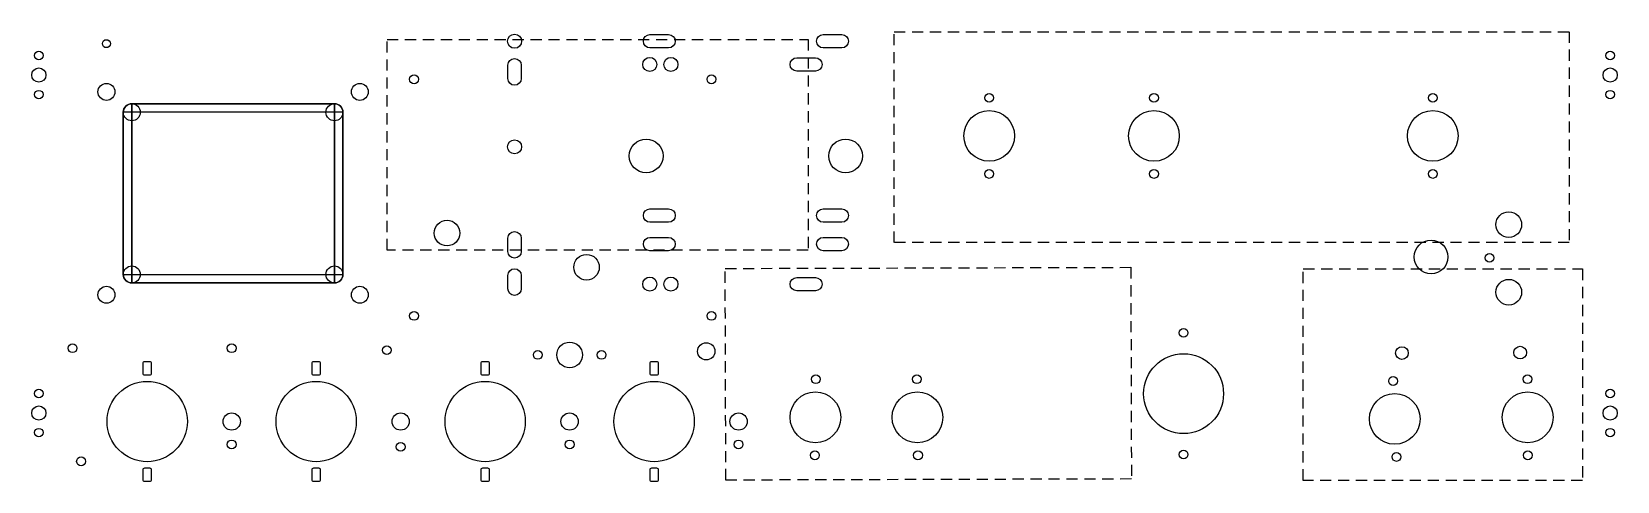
# Model space of a CAD drawing. Header units: inches. Extents: x 0.1 to 23.6, y 0.5 to 7.2.
import ezdxf

# ---------------------------------------------------------------- set-up
doc = ezdxf.new("R2010")
doc.units = ezdxf.units.IN
doc.header["$MEASUREMENT"] = 0
doc.linetypes.add('DASHED', pattern=[0.2067, 0.1654, -0.0413])

msp = doc.modelspace()

# ---------------------------------------------------------------- linework, layer by layer
at = {"color": 2, "linetype": 'DASHED', "lineweight": 25, "true_color": 0xffff00}
for p, q in [((5.402, 3.937), (5.402, 7.051)), ((5.402, 7.051), (11.633, 7.051)), ((11.633, 7.051), (11.633, 3.937)), ((12.905, 4.046), (12.905, 7.166)), ((12.905, 7.166), (22.894, 7.166)), ((22.894, 7.166), (22.894, 4.046)), ((22.894, 4.046), (12.905, 4.046)), ((11.633, 3.937), (5.402, 3.937)), ((10.406, 3.664), (16.407, 3.681)), ((10.415, 0.533), (10.406, 3.664)), ((16.407, 3.681), (16.416, 0.55)), ((18.959, 0.529), (18.959, 3.657)), ((18.959, 3.657), (23.089, 3.657)), ((23.089, 3.657), (23.089, 0.529)), ((16.416, 0.55), (10.415, 0.533)), ((23.089, 0.529), (18.959, 0.529))]:
    msp.add_line(p, q, dxfattribs=at)
at = {"flags": 128}
for points in [[(9.569, 6.927), (9.293, 6.927, -1), (9.293, 7.123), (9.569, 7.123, -1)], [(12.131, 6.927), (11.856, 6.927, -1), (11.856, 7.123), (12.131, 7.123, -1)], [(7.388, 6.67), (7.388, 6.473, -1), (7.191, 6.473), (7.191, 6.67, -1)], [(11.74, 6.583), (11.464, 6.583, -1), (11.464, 6.78), (11.74, 6.78, -1)], [(9.569, 4.348), (9.293, 4.348, -1), (9.293, 4.545), (9.569, 4.545, -1)], [(12.131, 4.348), (11.856, 4.348, -1), (11.856, 4.545), (12.131, 4.545, -1)], [(7.388, 4.112), (7.388, 3.916, -1), (7.191, 3.916), (7.191, 4.112, -1)], [(9.569, 3.927), (9.293, 3.927, -1), (9.293, 4.123), (9.569, 4.123, -1)], [(12.131, 3.927), (11.856, 3.927, -1), (11.856, 4.123), (12.131, 4.123, -1)], [(7.388, 3.561), (7.388, 3.364, -1), (7.191, 3.364), (7.191, 3.561, -1)], [(11.74, 3.333), (11.464, 3.333, -1), (11.464, 3.53), (11.74, 3.53, -1)], [(1.919, 2.114), (1.919, 2.26, 0.414214), (1.896, 2.284), (1.813, 2.284, 0.414214), (1.789, 2.26), (1.789, 2.114, 0.414214), (1.813, 2.091), (1.896, 2.091, 0.414214)], [(4.419, 2.114), (4.419, 2.26, 0.414214), (4.396, 2.284), (4.313, 2.284, 0.414214), (4.289, 2.26), (4.289, 2.114, 0.414214), (4.313, 2.091), (4.396, 2.091, 0.414214)], [(6.919, 2.114), (6.919, 2.26, 0.414214), (6.896, 2.284), (6.813, 2.284, 0.414214), (6.789, 2.26), (6.789, 2.114, 0.414214), (6.813, 2.091), (6.896, 2.091, 0.414214)], [(9.419, 2.114), (9.419, 2.26, 0.414214), (9.396, 2.284), (9.313, 2.284, 0.414214), (9.289, 2.26), (9.289, 2.114, 0.414214), (9.313, 2.091), (9.396, 2.091, 0.414214)], [(1.919, 0.54), (1.919, 0.686, 0.414214), (1.896, 0.709), (1.813, 0.709, 0.414214), (1.789, 0.686), (1.789, 0.54, 0.414214), (1.813, 0.516), (1.896, 0.516, 0.414214)], [(4.419, 0.54), (4.419, 0.686, 0.414214), (4.396, 0.709), (4.313, 0.709, 0.414214), (4.289, 0.686), (4.289, 0.54, 0.414214), (4.313, 0.516), (4.396, 0.516, 0.414214)], [(6.919, 0.54), (6.919, 0.686, 0.414214), (6.896, 0.709), (6.813, 0.709, 0.414214), (6.789, 0.686), (6.789, 0.54, 0.414214), (6.813, 0.516), (6.896, 0.516, 0.414214)], [(9.419, 0.54), (9.419, 0.686, 0.414214), (9.396, 0.709), (9.313, 0.709, 0.414214), (9.289, 0.686), (9.289, 0.54, 0.414214), (9.313, 0.516), (9.396, 0.516, 0.414214)]]:
    msp.add_lwpolyline(points, format="xyb", close=True, dxfattribs=at)
for points in [[(4.624, 3.45), (1.626, 3.45, -0.414214), (1.5, 3.576), (1.5, 5.974, -0.414214), (1.626, 6.1)], [(1.626, 6.1, 0.414214), (1.5, 5.974), (1.5, 3.576, 0.414214), (1.626, 3.45), (4.624, 3.45)], [(1.626, 6.1), (4.624, 6.1, -0.414214), (4.75, 5.974), (4.75, 3.576, -0.414214), (4.624, 3.45)], [(4.624, 3.45, 0.414214), (4.75, 3.576), (4.75, 5.974, 0.414214), (4.624, 6.1), (1.626, 6.1)]]:
    msp.add_lwpolyline(points, format="xyb", dxfattribs=at)
for points in [[(4.624, 3.45), (1.626, 3.45), (1.626, 6.1)], [(1.626, 6.1), (4.624, 6.1), (4.624, 3.45)]]:
    msp.add_lwpolyline(points)
for points in [[(1.626, 6.1), (1.626, 3.45), (4.624, 3.45), (4.624, 6.1)], [(1.5, 3.576), (4.75, 3.576), (4.75, 5.974), (1.5, 5.974)]]:
    msp.add_lwpolyline(points, close=True)
for centre, radius in [((1.25, 6.989), 0.0591), ((7.29, 7.025), 0.104), ((0.25, 6.814), 0.0625), ((23.5, 6.814), 0.0625), ((0.25, 6.525), 0.105), ((9.29, 6.682), 0.104), ((9.602, 6.682), 0.104), ((23.5, 6.525), 0.105), ((1.25, 6.275), 0.125), ((5, 6.275), 0.125), ((5.802, 6.462), 0.065), ((10.202, 6.462), 0.065), ((0.25, 6.236), 0.0625), ((1.626, 5.974), 0.126), ((4.624, 5.974), 0.126), ((14.312, 6.187), 0.065), ((16.75, 6.187), 0.065), ((20.875, 6.187), 0.065), ((23.5, 6.236), 0.0625), ((14.312, 5.625), 0.375), ((16.75, 5.625), 0.375), ((20.875, 5.625), 0.375), ((7.29, 5.463), 0.104), ((9.237, 5.328), 0.25), ((12.187, 5.328), 0.25), ((14.312, 5.062), 0.065), ((16.75, 5.062), 0.065), ((20.875, 5.062), 0.065), ((22, 4.312), 0.19), ((6.29, 4.187), 0.189), ((20.85, 3.834), 0.25), ((8.354, 3.682), 0.189), ((21.715, 3.821), 0.065), ((1.626, 3.576), 0.126), ((4.624, 3.576), 0.126), ((9.29, 3.432), 0.104), ((9.602, 3.432), 0.104), ((1.25, 3.275), 0.125), ((5, 3.275), 0.125), ((22, 3.313), 0.19), ((5.802, 2.962), 0.065), ((10.202, 2.962), 0.065), ((17.188, 2.712), 0.065), ((0.75, 2.484), 0.065), ((3.104, 2.484), 0.065), ((5.4, 2.455), 0.065), ((7.632, 2.385), 0.065), ((8.104, 2.385), 0.19), ((8.577, 2.385), 0.065), ((10.125, 2.438), 0.128), ((17.188, 1.812), 0.591), ((20.418, 2.413), 0.0938), ((22.168, 2.419), 0.0938), ((1.854, 1.4), 0.594), ((4.354, 1.4), 0.594), ((6.854, 1.4), 0.594), ((9.354, 1.4), 0.594), ((11.747, 2.025), 0.065), ((13.242, 2.025), 0.065), ((20.288, 1.999), 0.065), ((22.276, 2.025), 0.065), ((0.25, 1.814), 0.0625), ((11.74, 1.462), 0.375), ((13.25, 1.462), 0.375), ((20.312, 1.438), 0.375), ((22.279, 1.462), 0.375), ((23.5, 1.814), 0.0625), ((0.25, 1.525), 0.105), ((3.104, 1.4), 0.128), ((5.604, 1.4), 0.128), ((8.104, 1.4), 0.128), ((10.604, 1.4), 0.128), ((23.5, 1.525), 0.105), ((0.25, 1.236), 0.0625), ((23.5, 1.236), 0.0625), ((3.104, 1.061), 0.065), ((5.604, 1.025), 0.065), ((8.104, 1.061), 0.065), ((10.604, 1.061), 0.065), ((11.733, 0.9), 0.065), ((13.258, 0.9), 0.065), ((17.188, 0.912), 0.065), ((20.337, 0.876), 0.065), ((22.282, 0.9), 0.065), ((0.875, 0.811), 0.065)]:
    msp.add_circle(centre, radius)

doc.saveas('drawing.dxf')
